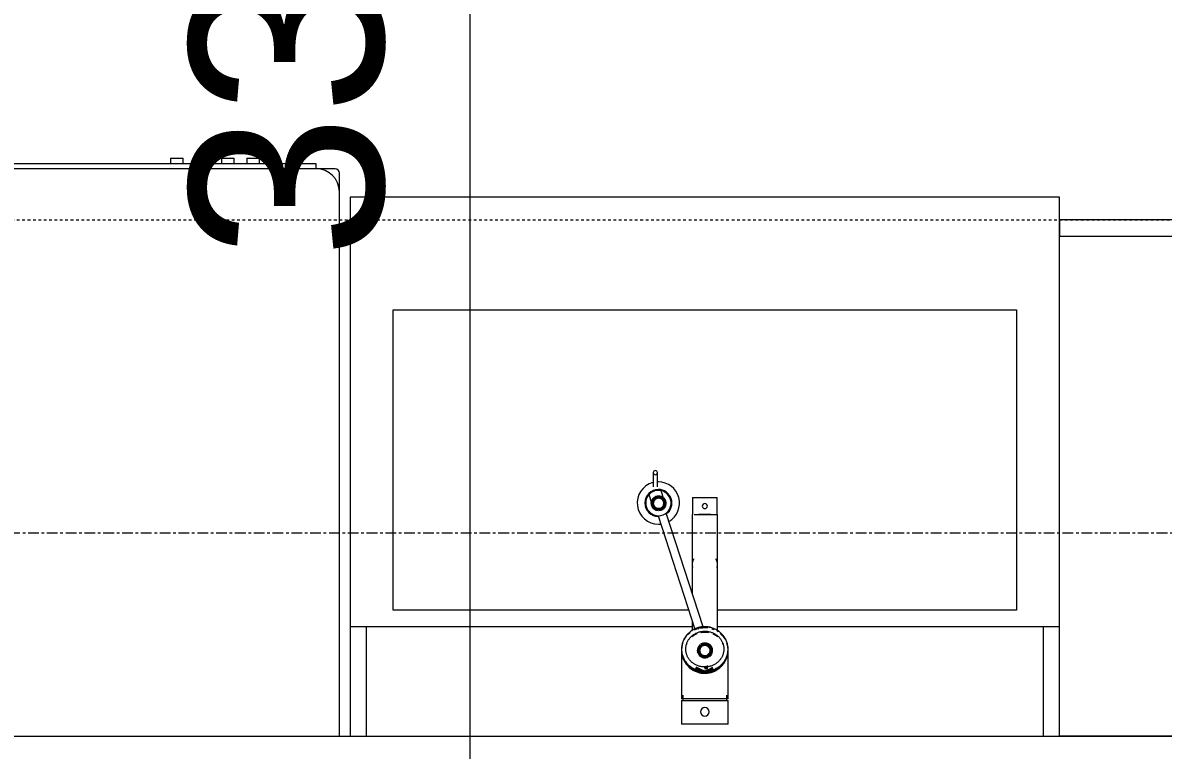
# Model space of a CAD drawing. Header units: inches. Extents: x -4266 to -1814, y 9706 to 12441.
# Drawn here: x -2240.2 to -2187.2, y 10157.1 to 10190.9 of the extents above; entities that cross this region are included whole.
import ezdxf

# ---------------------------------------------------------------- set-up
doc = ezdxf.new("R2010")
doc.units = ezdxf.units.IN
doc.header["$MEASUREMENT"] = 0
doc.linetypes.add('Dash', pattern=[0.25, 0.125, -0.125])
doc.linetypes.add('Grid Line 1_2_', pattern=[0.875, 0.5, -0.125, 0.125, -0.125])
for name, color, linetype, lineweight in [('A-ANNO-DIMS', 211, 'Continuous', 9), ('A-ANNO-DIMS-96', 211, 'Continuous', 9), ('A-GENM-2', 7, 'Continuous', 9), ('A-GENM-3', 250, 'Continuous', 50), ('A-WALL-4', 10, 'Continuous', 13), ('P-SANR-FIXT-2', 7, 'Continuous', 9), ('Q-CASE-2', 7, 'Continuous', 9), ('Q-CASE-HDLN-1', 7, 'Dash', 9), ('Q-SPCQ-2', 7, 'Continuous', 9), ('S-GRID-1', 1, 'Grid Line 1_2_', 9)]:
    doc.layers.add(name, color=color, linetype=linetype, lineweight=lineweight)
doc.styles.add('Century Gothic', font='ufonts.com_century-gothic.ttf', dxfattribs={"height": 9})
doc.dimstyles.new('OD__1_16__Tol__', dxfattribs={"dimscale": 12, "dimtxt": 9.397514, "dimasz": 1, "dimexe": 0.75, "dimexo": 0.5, "dimgap": 0.125, "dimtad": 1, "dimdec": 4, "dimrnd": 0.0625, "dimzin": 3, "dimdsep": 46, "dimlunit": 4, "dimtxsty": 'Century Gothic', "dimblk1": 'OBLIQUE', "dimblk2": 'OBLIQUE', "dimsah": 1, "dimcen": 0.09, "dimdle": 0.75, "dimazin": 0, "dimtfac": 1, "dimtdec": 4, "dimtix": 1, "dimtmove": 0, "dimatfit": 3, "dimfxl": 1, "dimtvp": 1, "dimtfill": 1, "dimfrac": 2, "dimtolj": 1, "dimtzin": 0, "dimarcsym": 2})

# ---------------------------------------------------------------- blocks, each defined once
blk = doc.blocks.new('DIMBLOCK20-FLOOR PLAN - 1ST FLOOR')
at = {"layer": 'A-ANNO-DIMS-96', "lineweight": 50}
for p, q in [((-2219.404, 10415.789), (-2225.404, 10421.789)), ((-2219.404, 10415.789), (-2213.404, 10409.789)), ((-2219.404, 10012.589), (-2225.404, 10018.589)), ((-2219.404, 10012.589), (-2213.404, 10006.589))]:
    blk.add_line(p, q, dxfattribs=at)
at = {"layer": 'A-ANNO-DIMS-96'}
for p, q in [((-2216.919, 10415.789), (-2228.404, 10415.789)), ((-2219.404, 10415.789), (-2219.404, 10003.589)), ((-2219.404, 10415.789), (-2216.919, 10415.789)), ((-2216.919, 10012.589), (-2228.404, 10012.589)), ((-2219.404, 10012.589), (-2216.919, 10012.589))]:
    blk.add_line(p, q, dxfattribs=at)
at = {"layer": 'A-ANNO-DIMS-96', "color": 0, "char_height": 9, "attachment_point": 1, "rotation": 90, "line_spacing_factor": 0.984502, "style": 'Century Gothic', "bg_fill": 3, "box_fill_scale": 1.25, "bg_fill_color": 256, "bg_fill_true_color": 13158600, "bg_fill_transparency": 0}
for s, insert, width in [('33\' - 7 3/16"', (-2232.44, 10179.956), 82.16113), ('403.2', (-2214.673, 10198.452), 37.76906)]:
    blk.add_mtext(s, dxfattribs=dict(at, insert=insert, width=width))
blk = doc.blocks.new('_Oblique')
at = {"color": 0, "linetype": 'ByBlock', "lineweight": -2}
blk.add_line((-0.5, -0.5), (0.5, 0.5), dxfattribs=at)

msp = doc.modelspace()

# ---------------------------------------------------------------- linework, layer by layer
at = {"layer": 'P-SANR-FIXT-2'}
for p, q in [((-2191.97491, 10162.85414), (-2191.97491, 10182.80996)), ((-2193.97491, 10177.56321), (-2193.97491, 10163.6074))]:
    msp.add_line(p, q, dxfattribs=at)
at = {"layer": 'Q-CASE-2'}
for p, q in [((-2191.97491, 10181.74947), (-2191.97491, 10180.99947)), ((-2170.97491, 10181.74947), (-2191.97491, 10181.74947)), ((-2191.97491, 10157.74947), (-2191.97491, 10180.99947)), ((-2191.97491, 10180.99947), (-2170.97491, 10180.99947)), ((-2192.72491, 10157.74947), (-2192.72491, 10162.85414)), ((-2191.97491, 10157.74947), (-2191.97491, 10162.85414)), ((-2191.97491, 10157.74947), (-2191.97491, 10162.85414)), ((-2170.97491, 10157.74947), (-2191.97491, 10157.74947))]:
    msp.add_line(p, q, dxfattribs=at)

# ---------------------------------------------------------------- dimensions: what is measured, and where the dimension line sits
at = {"layer": 'A-ANNO-DIMS'}
dim = msp.add_linear_dim(base=(-2219.40444, 10012.5894), p1=(-2210.91916, 10415.7894), p2=(-2210.91916, 10012.5894), angle=90, dimstyle='OD__1_16__Tol__', override={"dimpost": '<>\\X', "dimfxl": 403.2}, dxfattribs=at)
dim.commit()
dim.dimension.update_dxf_attribs({"geometry": 'DIMBLOCK20-FLOOR PLAN - 1ST FLOOR', "text_midpoint": (-2219.40444, 10214.1894)})

# ---------------------------------------------------------------- next in the draw order: linework, layer by layer
at = {"layer": 'A-GENM-2'}
for p, q in [((-2210.87286, 10169.999), (-2210.87286, 10169.33387)), ((-2210.67601, 10169.33387), (-2210.67601, 10169.999)), ((-2210.51805, 10169.16589), (-2210.38467, 10168.74326)), ((-2210.93481, 10168.56963), (-2211.0671, 10168.98878)), ((-2210.8829, 10168.58602), (-2210.93481, 10168.56963)), ((-2209.04577, 10168.84189), (-2209.04577, 10168.05449)), ((-2209.04577, 10168.84189), (-2207.90404, 10168.84189)), ((-2207.90404, 10168.05449), (-2207.90404, 10168.84189)), ((-2210.65014, 10167.9984), (-2208.93695, 10162.72575)), ((-2208.55598, 10162.82728), (-2210.27638, 10168.12214)), ((-2209.06546, 10168.05449), (-2209.06546, 10164.38705)), ((-2209.06546, 10168.05449), (-2209.04534, 10168.05449)), ((-2208.97172, 10168.05449), (-2208.89249, 10168.05449)), ((-2208.87987, 10168.05449), (-2208.77018, 10168.05449)), ((-2208.76088, 10168.05449), (-2208.62775, 10168.05449)), ((-2208.62799, 10168.05449), (-2208.76034, 10168.05449)), ((-2208.62277, 10168.05449), (-2208.32705, 10168.05449)), ((-2208.32716, 10168.05449), (-2208.62266, 10168.05449)), ((-2208.32206, 10168.05449), (-2208.18893, 10168.05449)), ((-2208.18947, 10168.05449), (-2208.32182, 10168.05449)), ((-2208.17963, 10168.05449), (-2208.06995, 10168.05449)), ((-2208.05732, 10168.05449), (-2207.97809, 10168.05449)), ((-2207.96348, 10168.05449), (-2207.88436, 10168.05449)), ((-2207.88436, 10162.65514), (-2207.88436, 10168.05449)), ((-2209.06546, 10166.64721), (-2209.06546, 10165.73008)), ((-2207.88436, 10165.73008), (-2207.88436, 10166.64721)), ((-2209.06546, 10163.12125), (-2209.06546, 10162.65514)), ((-2207.85609, 10162.59971), (-2207.89204, 10162.62251)), ((-2209.55758, 10161.75528), (-2209.55758, 10159.4915)), ((-2207.39223, 10159.4915), (-2207.39223, 10161.75528)), ((-2208.47491, 10160.92308), (-2208.51055, 10160.92375)), ((-2208.47121, 10160.86949), (-2208.47491, 10160.86945)), ((-2209.49853, 10159.65384), (-2209.49853, 10159.41334)), ((-2207.45129, 10159.41334), (-2207.45129, 10159.65384)), ((-2207.39223, 10159.4915), (-2209.55758, 10159.4915)), ((-2209.55758, 10159.41334), (-2209.55758, 10158.3104)), ((-2209.55758, 10159.41334), (-2207.39223, 10159.41334)), ((-2207.39223, 10158.3104), (-2207.39223, 10159.41334)), ((-2207.39223, 10158.3104), (-2209.55758, 10158.3104))]:
    msp.add_line(p, q, dxfattribs=at)
at = {"layer": 'A-GENM-2', "flags": 128}
for points in [[(-2208.47491, 10162.82571), (-2208.51799, 10162.8249), (-2208.561, 10162.82246), (-2208.60388, 10162.81839), (-2208.64656, 10162.8127), (-2208.68898, 10162.8054), (-2208.73105, 10162.79651), (-2208.77273, 10162.78602), (-2208.81395, 10162.77397), (-2208.85464, 10162.76036), (-2208.89473, 10162.74522), (-2208.93417, 10162.72857), (-2208.97288, 10162.71043), (-2209.01082, 10162.69083), (-2209.04792, 10162.66981), (-2209.08412, 10162.64738), (-2209.11936, 10162.6236), (-2209.15358, 10162.59848), (-2209.18674, 10162.57208), (-2209.21877, 10162.54442), (-2209.24962, 10162.51556), (-2209.27925, 10162.48554), (-2209.30761, 10162.4544), (-2209.33464, 10162.42219), (-2209.3603, 10162.38897), (-2209.38455, 10162.35478), (-2209.40735, 10162.31968), (-2209.42866, 10162.28372), (-2209.44845, 10162.24697), (-2209.46667, 10162.20948), (-2209.4833, 10162.17131), (-2209.49831, 10162.13253), (-2209.51167, 10162.09319), (-2209.52337, 10162.05336), (-2209.53337, 10162.01311), (-2209.54167, 10161.9725), (-2209.54824, 10161.9316), (-2209.55308, 10161.89048), (-2209.55617, 10161.8492), (-2209.55752, 10161.80783), (-2209.55758, 10161.79666)], [(-2208.47491, 10162.83796), (-2208.5182, 10162.83709), (-2208.56143, 10162.83449), (-2208.60452, 10162.83017), (-2208.6474, 10162.82413), (-2208.69, 10162.81637), (-2208.73226, 10162.80692), (-2208.77411, 10162.79579), (-2208.81548, 10162.78299), (-2208.85631, 10162.76855), (-2208.89652, 10162.75249), (-2208.93606, 10162.73483), (-2208.97487, 10162.71561), (-2209.01287, 10162.69485), (-2209.05001, 10162.67258), (-2209.08623, 10162.64885), (-2209.12148, 10162.62369)], [(-2208.47491, 10162.83796), (-2208.5182, 10162.83709), (-2208.56143, 10162.83449), (-2208.60452, 10162.83017), (-2208.6474, 10162.82413), (-2208.69, 10162.81637), (-2208.73226, 10162.80692), (-2208.77411, 10162.79579), (-2208.81548, 10162.78299), (-2208.85631, 10162.76855), (-2208.89652, 10162.75249), (-2208.93606, 10162.73483), (-2208.97487, 10162.71561), (-2209.01287, 10162.69485), (-2209.05001, 10162.67258), (-2209.08623, 10162.64885)], [(-2208.47491, 10162.83796), (-2208.5182, 10162.83709), (-2208.56143, 10162.83449), (-2208.60452, 10162.83017), (-2208.6474, 10162.82413), (-2208.69, 10162.81637), (-2208.73226, 10162.80692), (-2208.77411, 10162.79579), (-2208.81548, 10162.78299), (-2208.85631, 10162.76855), (-2208.89652, 10162.75249), (-2208.93606, 10162.73483), (-2208.97487, 10162.71561), (-2209.01287, 10162.69485), (-2209.05001, 10162.67258), (-2209.08623, 10162.64885)], [(-2208.47491, 10162.83796), (-2208.5182, 10162.83709), (-2208.56143, 10162.83449), (-2208.60452, 10162.83017), (-2208.6474, 10162.82413), (-2208.69, 10162.81637), (-2208.73226, 10162.80692), (-2208.77411, 10162.79579), (-2208.81548, 10162.78299), (-2208.85631, 10162.76855), (-2208.89652, 10162.75249), (-2208.93606, 10162.73483), (-2208.97487, 10162.71561), (-2209.01287, 10162.69485), (-2209.05001, 10162.67258), (-2209.08623, 10162.64885)], [(-2208.47491, 10162.83796), (-2208.5182, 10162.83709), (-2208.56143, 10162.83449), (-2208.60452, 10162.83017), (-2208.6474, 10162.82413), (-2208.69, 10162.81637), (-2208.73226, 10162.80692), (-2208.77411, 10162.79579), (-2208.81548, 10162.78299), (-2208.85631, 10162.76855), (-2208.89652, 10162.75249), (-2208.93606, 10162.73483), (-2208.97487, 10162.71561), (-2209.01287, 10162.69485), (-2209.05001, 10162.67258), (-2209.08623, 10162.64885)], [(-2208.47491, 10162.83796), (-2208.5182, 10162.83709), (-2208.56143, 10162.83449), (-2208.60452, 10162.83017), (-2208.6474, 10162.82413), (-2208.69, 10162.81637), (-2208.73226, 10162.80692), (-2208.77411, 10162.79579), (-2208.81548, 10162.78299), (-2208.85631, 10162.76855), (-2208.89652, 10162.75249), (-2208.93606, 10162.73483), (-2208.97487, 10162.71561), (-2209.01287, 10162.69485), (-2209.05001, 10162.67258), (-2209.08623, 10162.64885)], [(-2208.73105, 10162.75513), (-2208.77273, 10162.74464), (-2208.81395, 10162.73259), (-2208.85464, 10162.71898), (-2208.89473, 10162.70384), (-2208.93417, 10162.68719), (-2208.97288, 10162.66905)], [(-2208.47491, 10162.78433), (-2208.51799, 10162.78352), (-2208.561, 10162.78107), (-2208.60388, 10162.77701), (-2208.64656, 10162.77132), (-2208.68898, 10162.76402)], [(-2207.49043, 10162.20583), (-2207.50924, 10162.24484), (-2207.52959, 10162.28306), (-2207.55145, 10162.32045), (-2207.57479, 10162.35692), (-2207.59957, 10162.39244), (-2207.62575, 10162.42693), (-2207.65328, 10162.46035), (-2207.68214, 10162.49264), (-2207.71226, 10162.52375), (-2207.7436, 10162.55364), (-2207.77611, 10162.58224), (-2207.80974, 10162.60953), (-2207.84443, 10162.63544), (-2207.88013, 10162.65995), (-2207.91679, 10162.68301), (-2207.95433, 10162.70459), (-2207.99271, 10162.72465), (-2208.03186, 10162.74315), (-2208.07172, 10162.76008), (-2208.11222, 10162.7754), (-2208.15331, 10162.78909), (-2208.19491, 10162.80112), (-2208.23695, 10162.81148), (-2208.27938, 10162.82015), (-2208.32212, 10162.82712), (-2208.3651, 10162.83237), (-2208.40826, 10162.8359), (-2208.45153, 10162.8377), (-2208.47491, 10162.83796)], [(-2207.84443, 10162.63544), (-2207.88013, 10162.65995), (-2207.91679, 10162.68301), (-2207.95433, 10162.70459), (-2207.99271, 10162.72465), (-2208.03186, 10162.74315), (-2208.07172, 10162.76008), (-2208.11222, 10162.7754), (-2208.15331, 10162.78909), (-2208.19491, 10162.80112), (-2208.23695, 10162.81148), (-2208.27938, 10162.82015), (-2208.32212, 10162.82712), (-2208.3651, 10162.83237), (-2208.40826, 10162.8359), (-2208.45153, 10162.8377), (-2208.47491, 10162.83796)], [(-2207.84443, 10162.63544), (-2207.88013, 10162.65995), (-2207.91679, 10162.68301), (-2207.95433, 10162.70459), (-2207.99271, 10162.72465), (-2208.03186, 10162.74315), (-2208.07172, 10162.76008), (-2208.11222, 10162.7754), (-2208.15331, 10162.78909), (-2208.19491, 10162.80112), (-2208.23695, 10162.81148), (-2208.27938, 10162.82015), (-2208.32212, 10162.82712), (-2208.3651, 10162.83237), (-2208.40826, 10162.8359), (-2208.45153, 10162.8377), (-2208.47491, 10162.83796)], [(-2207.84443, 10162.63544), (-2207.88013, 10162.65995), (-2207.91679, 10162.68301), (-2207.95433, 10162.70459), (-2207.99271, 10162.72465), (-2208.03186, 10162.74315), (-2208.07172, 10162.76008), (-2208.11222, 10162.7754), (-2208.15331, 10162.78909), (-2208.19491, 10162.80112), (-2208.23695, 10162.81148), (-2208.27938, 10162.82015), (-2208.32212, 10162.82712), (-2208.3651, 10162.83237), (-2208.40826, 10162.8359), (-2208.45153, 10162.8377), (-2208.47491, 10162.83796)], [(-2207.84443, 10162.63544), (-2207.88013, 10162.65995), (-2207.91679, 10162.68301), (-2207.95433, 10162.70459), (-2207.99271, 10162.72465), (-2208.03186, 10162.74315), (-2208.07172, 10162.76008), (-2208.11222, 10162.7754), (-2208.15331, 10162.78909), (-2208.19491, 10162.80112), (-2208.23695, 10162.81148), (-2208.27938, 10162.82015), (-2208.32212, 10162.82712), (-2208.3651, 10162.83237), (-2208.40826, 10162.8359), (-2208.45153, 10162.8377), (-2208.47491, 10162.83796)], [(-2207.84443, 10162.63544), (-2207.88013, 10162.65995), (-2207.91679, 10162.68301), (-2207.95433, 10162.70459), (-2207.99271, 10162.72465), (-2208.03186, 10162.74315), (-2208.07172, 10162.76008), (-2208.11222, 10162.7754), (-2208.15331, 10162.78909), (-2208.19491, 10162.80112), (-2208.23695, 10162.81148), (-2208.27938, 10162.82015), (-2208.32212, 10162.82712), (-2208.3651, 10162.83237), (-2208.40826, 10162.8359), (-2208.45153, 10162.8377), (-2208.47491, 10162.83796)], [(-2207.39223, 10161.79666), (-2207.39311, 10161.83804), (-2207.39573, 10161.87935), (-2207.4001, 10161.92052), (-2207.4062, 10161.96149), (-2207.41404, 10162.00218), (-2207.42358, 10162.04254), (-2207.43482, 10162.08248), (-2207.44774, 10162.12196), (-2207.4623, 10162.1609), (-2207.4785, 10162.19924), (-2207.4963, 10162.23692), (-2207.51566, 10162.27388), (-2207.53656, 10162.31005), (-2207.55896, 10162.34539), (-2207.58283, 10162.37983), (-2207.60811, 10162.41332), (-2207.63478, 10162.44581), (-2207.66278, 10162.47724), (-2207.69207, 10162.50757), (-2207.7226, 10162.53675), (-2207.75432, 10162.56473), (-2207.78718, 10162.59148), (-2207.82112, 10162.61695), (-2207.85609, 10162.6411), (-2207.89204, 10162.66389), (-2207.9289, 10162.6853), (-2207.96661, 10162.70528), (-2208.00513, 10162.72382), (-2208.04438, 10162.74087), (-2208.0843, 10162.75642), (-2208.12483, 10162.77045), (-2208.16591, 10162.78292), (-2208.20747, 10162.79383), (-2208.24945, 10162.80316), (-2208.29178, 10162.81089), (-2208.33439, 10162.81701), (-2208.37722, 10162.82152), (-2208.42021, 10162.8244), (-2208.46328, 10162.82566), (-2208.47491, 10162.82571)], [(-2208.33439, 10162.77563), (-2208.37722, 10162.78014), (-2208.42021, 10162.78302), (-2208.46328, 10162.78427), (-2208.47491, 10162.78433)], [(-2208.04438, 10162.69949), (-2208.0843, 10162.71504), (-2208.12483, 10162.72907)], [(-2209.15569, 10162.59714), (-2209.18881, 10162.56924), (-2209.22079, 10162.54004), (-2209.25157, 10162.50959), (-2209.28112, 10162.47793), (-2209.30937, 10162.44511), (-2209.33629, 10162.41119), (-2209.36183, 10162.37622), (-2209.38595, 10162.34025), (-2209.40861, 10162.30335), (-2209.42978, 10162.26558), (-2209.44943, 10162.22698)], [(-2209.15569, 10162.59714), (-2209.18881, 10162.56924), (-2209.22079, 10162.54004), (-2209.25157, 10162.50959), (-2209.28112, 10162.47793), (-2209.30937, 10162.44511), (-2209.33629, 10162.41119), (-2209.36183, 10162.37622), (-2209.38595, 10162.34025), (-2209.40861, 10162.30335), (-2209.42978, 10162.26558), (-2209.44943, 10162.22698)], [(-2209.15569, 10162.59714), (-2209.18881, 10162.56924), (-2209.22079, 10162.54004), (-2209.25157, 10162.50959), (-2209.28112, 10162.47793), (-2209.30937, 10162.44511), (-2209.33629, 10162.41119), (-2209.36183, 10162.37622), (-2209.38595, 10162.34025), (-2209.40861, 10162.30335), (-2209.42978, 10162.26558), (-2209.44943, 10162.22698)], [(-2209.15569, 10162.59714), (-2209.18881, 10162.56924), (-2209.22079, 10162.54004), (-2209.25157, 10162.50959), (-2209.28112, 10162.47793), (-2209.30937, 10162.44511), (-2209.33629, 10162.41119), (-2209.36183, 10162.37622), (-2209.38595, 10162.34025), (-2209.40861, 10162.30335), (-2209.42978, 10162.26558), (-2209.44943, 10162.22698)], [(-2209.15569, 10162.59714), (-2209.18881, 10162.56924), (-2209.22079, 10162.54004), (-2209.25157, 10162.50959), (-2209.28112, 10162.47793), (-2209.30937, 10162.44511), (-2209.33629, 10162.41119), (-2209.36183, 10162.37622), (-2209.38595, 10162.34025), (-2209.40861, 10162.30335), (-2209.42978, 10162.26558), (-2209.44943, 10162.22698)], [(-2209.15569, 10162.59714), (-2209.18881, 10162.56924), (-2209.22079, 10162.54004), (-2209.25157, 10162.50959), (-2209.28112, 10162.47793), (-2209.30937, 10162.44511), (-2209.33629, 10162.41119), (-2209.36183, 10162.37622), (-2209.38595, 10162.34025), (-2209.40861, 10162.30335), (-2209.42978, 10162.26558), (-2209.44943, 10162.22698)], [(-2209.36073, 10161.79666), (-2209.36004, 10161.82971), (-2209.35794, 10161.86272), (-2209.35445, 10161.89562), (-2209.34957, 10161.92837), (-2209.3433, 10161.96092), (-2209.33566, 10161.99321), (-2209.32666, 10162.02521), (-2209.31631, 10162.05685), (-2209.30462, 10162.08809), (-2209.29161, 10162.11889), (-2209.2773, 10162.14918), (-2209.26171, 10162.17893), (-2209.24487, 10162.20809), (-2209.22679, 10162.23661), (-2209.20751, 10162.26444), (-2209.18704, 10162.29154), (-2209.16544, 10162.31786), (-2209.14271, 10162.34337), (-2209.11891, 10162.36801), (-2209.09407, 10162.39176), (-2209.06822, 10162.41456), (-2209.04141, 10162.43639), (-2209.01368, 10162.45719), (-2208.98507, 10162.47695), (-2208.95562, 10162.49562), (-2208.92539, 10162.51318), (-2208.89442, 10162.52959), (-2208.86277, 10162.54482), (-2208.83048, 10162.55886), (-2208.7976, 10162.57166), (-2208.76419, 10162.58322), (-2208.73031, 10162.59351), (-2208.696, 10162.60252), (-2208.66133, 10162.61022), (-2208.62636, 10162.61661), (-2208.59113, 10162.62167), (-2208.55571, 10162.62539), (-2208.52016, 10162.62778), (-2208.48453, 10162.62882), (-2208.47491, 10162.62886)], [(-2209.15358, 10162.5571), (-2209.18674, 10162.53069), (-2209.21877, 10162.50304), (-2209.24962, 10162.47418)], [(-2209.06822, 10162.37318), (-2209.04141, 10162.395), (-2209.01368, 10162.41581), (-2208.98507, 10162.43557), (-2208.95562, 10162.45424), (-2208.92539, 10162.4718), (-2208.89442, 10162.48821), (-2208.86277, 10162.50344), (-2208.83048, 10162.51747)], [(-2208.66133, 10162.56884), (-2208.62636, 10162.57522), (-2208.59113, 10162.58029), (-2208.55571, 10162.58401), (-2208.52016, 10162.5864), (-2208.48453, 10162.58743), (-2208.47491, 10162.58748)], [(-2208.47491, 10162.62886), (-2208.43927, 10162.62819), (-2208.40369, 10162.62617), (-2208.36823, 10162.62281), (-2208.33294, 10162.6181), (-2208.29789, 10162.61207), (-2208.26314, 10162.60472), (-2208.22873, 10162.59607), (-2208.19472, 10162.58612), (-2208.16118, 10162.57491), (-2208.12816, 10162.56243), (-2208.0957, 10162.54873), (-2208.06387, 10162.53382), (-2208.03271, 10162.51772), (-2208.00228, 10162.50047), (-2207.97262, 10162.4821), (-2207.94377, 10162.46263), (-2207.9158, 10162.4421), (-2207.88874, 10162.42055), (-2207.86262, 10162.39801), (-2207.83751, 10162.37451), (-2207.81342, 10162.35011), (-2207.7904, 10162.32483), (-2207.76849, 10162.29872), (-2207.74772, 10162.27182), (-2207.72811, 10162.24419), (-2207.70971, 10162.21585), (-2207.69252, 10162.18686), (-2207.67659, 10162.15727), (-2207.66194, 10162.12712), (-2207.64858, 10162.09645), (-2207.63653, 10162.06532), (-2207.62582, 10162.03378), (-2207.61645, 10162.00188), (-2207.60844, 10161.96966), (-2207.6018, 10161.93717), (-2207.59655, 10161.90447), (-2207.59268, 10161.87161), (-2207.59021, 10161.83863), (-2207.58913, 10161.80558), (-2207.58908, 10161.79666)], [(-2208.47491, 10162.58748), (-2208.43927, 10162.58681), (-2208.40369, 10162.58479), (-2208.36823, 10162.58142), (-2208.33294, 10162.57672), (-2208.29789, 10162.57069)], [(-2208.0957, 10162.50735), (-2208.06387, 10162.49244), (-2208.03271, 10162.47634), (-2208.00228, 10162.45909), (-2207.97262, 10162.44072), (-2207.94377, 10162.42125), (-2207.9158, 10162.40072), (-2207.88874, 10162.37917)], [(-2207.49043, 10162.20583), (-2207.50924, 10162.24484), (-2207.52959, 10162.28306), (-2207.55145, 10162.32045), (-2207.57479, 10162.35692), (-2207.59957, 10162.39244), (-2207.62575, 10162.42693), (-2207.65328, 10162.46035), (-2207.68214, 10162.49264), (-2207.71226, 10162.52375), (-2207.7436, 10162.55364), (-2207.77611, 10162.58224), (-2207.80974, 10162.60953)], [(-2207.49043, 10162.20583), (-2207.50924, 10162.24484), (-2207.52959, 10162.28306), (-2207.55145, 10162.32045), (-2207.57479, 10162.35692), (-2207.59957, 10162.39244), (-2207.62575, 10162.42693), (-2207.65328, 10162.46035), (-2207.68214, 10162.49264), (-2207.71226, 10162.52375), (-2207.7436, 10162.55364), (-2207.77611, 10162.58224), (-2207.80974, 10162.60953)], [(-2207.49043, 10162.20583), (-2207.50924, 10162.24484), (-2207.52959, 10162.28306), (-2207.55145, 10162.32045), (-2207.57479, 10162.35692), (-2207.59957, 10162.39244), (-2207.62575, 10162.42693), (-2207.65328, 10162.46035), (-2207.68214, 10162.49264), (-2207.71226, 10162.52375), (-2207.7436, 10162.55364), (-2207.77611, 10162.58224), (-2207.80974, 10162.60953)], [(-2207.49043, 10162.20583), (-2207.50924, 10162.24484), (-2207.52959, 10162.28306), (-2207.55145, 10162.32045), (-2207.57479, 10162.35692), (-2207.59957, 10162.39244), (-2207.62575, 10162.42693), (-2207.65328, 10162.46035), (-2207.68214, 10162.49264), (-2207.71226, 10162.52375), (-2207.7436, 10162.55364), (-2207.77611, 10162.58224), (-2207.80974, 10162.60953)], [(-2207.49043, 10162.20583), (-2207.50924, 10162.24484), (-2207.52959, 10162.28306), (-2207.55145, 10162.32045), (-2207.57479, 10162.35692), (-2207.59957, 10162.39244), (-2207.62575, 10162.42693), (-2207.65328, 10162.46035), (-2207.68214, 10162.49264), (-2207.71226, 10162.52375), (-2207.7436, 10162.55364), (-2207.77611, 10162.58224), (-2207.80974, 10162.60953)], [(-2207.53656, 10162.26867), (-2207.55896, 10162.30401), (-2207.58283, 10162.33845), (-2207.60811, 10162.37194), (-2207.63478, 10162.40442), (-2207.66278, 10162.43586), (-2207.69207, 10162.46619), (-2207.7226, 10162.49537), (-2207.75432, 10162.52335)], [(-2209.51167, 10162.05181), (-2209.52337, 10162.01198), (-2209.53337, 10161.97173), (-2209.54167, 10161.93112), (-2209.54824, 10161.89022), (-2209.55308, 10161.84909), (-2209.55617, 10161.80782), (-2209.55752, 10161.76645), (-2209.55758, 10161.75528)], [(-2209.55758, 10161.79666), (-2209.55671, 10161.75528), (-2209.55408, 10161.71397), (-2209.54972, 10161.6728), (-2209.54361, 10161.63184), (-2209.53578, 10161.59114), (-2209.52623, 10161.55079), (-2209.51499, 10161.51084), (-2209.50208, 10161.47136), (-2209.48751, 10161.43242), (-2209.47132, 10161.39408), (-2209.45352, 10161.3564), (-2209.43415, 10161.31944), (-2209.41325, 10161.28327), (-2209.39085, 10161.24793), (-2209.36699, 10161.21349), (-2209.3417, 10161.18), (-2209.31503, 10161.14752), (-2209.28703, 10161.11608), (-2209.25774, 10161.08575), (-2209.22722, 10161.05657), (-2209.1955, 10161.02859), (-2209.16264, 10161.00184), (-2209.1287, 10160.97638), (-2209.09372, 10160.95223), (-2209.05778, 10160.92943), (-2209.02092, 10160.90802), (-2208.9832, 10160.88804), (-2208.94469, 10160.8695), (-2208.90544, 10160.85245), (-2208.86552, 10160.8369), (-2208.82499, 10160.82287), (-2208.78391, 10160.8104), (-2208.74235, 10160.79949), (-2208.70037, 10160.79016), (-2208.65804, 10160.78243), (-2208.61543, 10160.77631), (-2208.57259, 10160.7718), (-2208.52961, 10160.76892), (-2208.48654, 10160.76767), (-2208.47491, 10160.76761)], [(-2209.55758, 10161.75528), (-2209.55671, 10161.7139), (-2209.55408, 10161.67259), (-2209.54972, 10161.63142), (-2209.54361, 10161.59045), (-2209.53578, 10161.54976), (-2209.52623, 10161.5094), (-2209.51499, 10161.46946), (-2209.50208, 10161.42998), (-2209.48751, 10161.39104), (-2209.47132, 10161.3527), (-2209.45352, 10161.31502), (-2209.43415, 10161.27806), (-2209.41325, 10161.24189), (-2209.39085, 10161.20655), (-2209.36699, 10161.17211), (-2209.3417, 10161.13862), (-2209.31503, 10161.10613), (-2209.28703, 10161.0747), (-2209.25774, 10161.04437), (-2209.22722, 10161.01519), (-2209.1955, 10160.98721), (-2209.16264, 10160.96046), (-2209.1287, 10160.93499), (-2209.09372, 10160.91084), (-2209.05778, 10160.88805), (-2209.02092, 10160.86664), (-2208.9832, 10160.84666), (-2208.94469, 10160.82812), (-2208.90544, 10160.81107), (-2208.86552, 10160.79552), (-2208.82499, 10160.78149), (-2208.78391, 10160.76902), (-2208.74235, 10160.75811), (-2208.70037, 10160.74878), (-2208.65804, 10160.74105), (-2208.61543, 10160.73493), (-2208.57259, 10160.73042), (-2208.52961, 10160.72754), (-2208.48654, 10160.72628), (-2208.47491, 10160.72622)], [(-2209.51213, 10162.0657), (-2209.52371, 10162.02397), (-2209.53362, 10161.98182), (-2209.54183, 10161.9393), (-2209.54834, 10161.89649), (-2209.55312, 10161.85345), (-2209.55619, 10161.81025), (-2209.55752, 10161.76697), (-2209.55712, 10161.72367), (-2209.55499, 10161.68041), (-2209.55114, 10161.63728), (-2209.54556, 10161.59434), (-2209.53826, 10161.55165), (-2209.52927, 10161.50929), (-2209.51859, 10161.46733)], [(-2209.51213, 10162.0657), (-2209.52371, 10162.02397), (-2209.53362, 10161.98182), (-2209.54183, 10161.9393), (-2209.54834, 10161.89649), (-2209.55312, 10161.85345), (-2209.55619, 10161.81025), (-2209.55752, 10161.76697), (-2209.55712, 10161.72367), (-2209.55499, 10161.68041), (-2209.55114, 10161.63728), (-2209.54556, 10161.59434), (-2209.53826, 10161.55165), (-2209.52927, 10161.50929), (-2209.51859, 10161.46733)], [(-2209.51213, 10162.0657), (-2209.52371, 10162.02397), (-2209.53362, 10161.98182), (-2209.54183, 10161.9393), (-2209.54834, 10161.89649), (-2209.55312, 10161.85345), (-2209.55619, 10161.81025), (-2209.55752, 10161.76697), (-2209.55712, 10161.72367), (-2209.55499, 10161.68041), (-2209.55114, 10161.63728), (-2209.54556, 10161.59434), (-2209.53826, 10161.55165), (-2209.52927, 10161.50929), (-2209.51859, 10161.46733)], [(-2209.51213, 10162.0657), (-2209.52371, 10162.02397), (-2209.53362, 10161.98182), (-2209.54183, 10161.9393), (-2209.54834, 10161.89649), (-2209.55312, 10161.85345), (-2209.55619, 10161.81025), (-2209.55752, 10161.76697), (-2209.55712, 10161.72367), (-2209.55499, 10161.68041), (-2209.55114, 10161.63728), (-2209.54556, 10161.59434), (-2209.53826, 10161.55165), (-2209.52927, 10161.50929), (-2209.51859, 10161.46733)], [(-2209.51213, 10162.0657), (-2209.52371, 10162.02397), (-2209.53362, 10161.98182), (-2209.54183, 10161.9393), (-2209.54834, 10161.89649), (-2209.55312, 10161.85345), (-2209.55619, 10161.81025), (-2209.55752, 10161.76697), (-2209.55712, 10161.72367), (-2209.55499, 10161.68041), (-2209.55114, 10161.63728), (-2209.54556, 10161.59434), (-2209.53826, 10161.55165), (-2209.52927, 10161.50929), (-2209.51859, 10161.46733)], [(-2209.51213, 10162.0657), (-2209.52371, 10162.02397), (-2209.53362, 10161.98182), (-2209.54183, 10161.9393), (-2209.54834, 10161.89649), (-2209.55312, 10161.85345), (-2209.55619, 10161.81025), (-2209.55752, 10161.76697), (-2209.55712, 10161.72367), (-2209.55499, 10161.68041), (-2209.55114, 10161.63728), (-2209.54556, 10161.59434), (-2209.53826, 10161.55165), (-2209.52927, 10161.50929), (-2209.51859, 10161.46733)], [(-2208.47491, 10160.96446), (-2208.51055, 10160.96513), (-2208.54612, 10160.96715), (-2208.58159, 10160.97052), (-2208.61687, 10160.97522), (-2208.65192, 10160.98125), (-2208.68668, 10160.9886), (-2208.72109, 10160.99725), (-2208.75509, 10161.0072), (-2208.78863, 10161.01842), (-2208.82166, 10161.03089), (-2208.85411, 10161.04459), (-2208.88595, 10161.0595), (-2208.9171, 10161.0756), (-2208.94754, 10161.09285), (-2208.9772, 10161.11122), (-2209.00604, 10161.13069), (-2209.03401, 10161.15122), (-2209.06108, 10161.17277), (-2209.08719, 10161.19532), (-2209.11231, 10161.21881), (-2209.13639, 10161.24322), (-2209.15941, 10161.26849), (-2209.18132, 10161.2946), (-2209.2021, 10161.3215), (-2209.2217, 10161.34914), (-2209.24011, 10161.37747), (-2209.25729, 10161.40646), (-2209.27322, 10161.43605), (-2209.28788, 10161.46621), (-2209.30124, 10161.49687), (-2209.31329, 10161.528), (-2209.324, 10161.55954), (-2209.33337, 10161.59144), (-2209.34138, 10161.62366), (-2209.34801, 10161.65615), (-2209.35327, 10161.68885), (-2209.35713, 10161.72171), (-2209.35961, 10161.75469), (-2209.36068, 10161.78774), (-2209.36073, 10161.79666)], [(-2209.31631, 10162.01547), (-2209.30462, 10162.04671), (-2209.29161, 10162.0775)], [(-2208.47491, 10160.76761), (-2208.43183, 10160.76842), (-2208.38881, 10160.77087), (-2208.34593, 10160.77493), (-2208.30325, 10160.78062), (-2208.26084, 10160.78792), (-2208.21876, 10160.79681), (-2208.17708, 10160.8073), (-2208.13587, 10160.81935), (-2208.09518, 10160.83296), (-2208.05509, 10160.8481), (-2208.01565, 10160.86475), (-2207.97693, 10160.88289), (-2207.93899, 10160.90249), (-2207.9019, 10160.92351), (-2207.8657, 10160.94594), (-2207.83046, 10160.96973), (-2207.79623, 10160.99484), (-2207.76308, 10161.02125), (-2207.73105, 10161.0489), (-2207.70019, 10161.07776), (-2207.67056, 10161.10779), (-2207.64221, 10161.13893), (-2207.61518, 10161.17113), (-2207.58952, 10161.20436), (-2207.56526, 10161.23855), (-2207.54246, 10161.27364), (-2207.52115, 10161.3096), (-2207.50137, 10161.34635), (-2207.48315, 10161.38384), (-2207.46652, 10161.42201), (-2207.45151, 10161.4608), (-2207.43814, 10161.50013), (-2207.42645, 10161.53996), (-2207.41644, 10161.58021), (-2207.40815, 10161.62082), (-2207.40158, 10161.66172), (-2207.39674, 10161.70285), (-2207.39364, 10161.74412), (-2207.39229, 10161.78549), (-2207.39223, 10161.79666)], [(-2207.58908, 10161.79666), (-2207.58978, 10161.76361), (-2207.59188, 10161.73061), (-2207.59537, 10161.6977), (-2207.60025, 10161.66495), (-2207.60651, 10161.63241), (-2207.61415, 10161.60011), (-2207.62315, 10161.56811), (-2207.63351, 10161.53647), (-2207.64519, 10161.50523), (-2207.6582, 10161.47443), (-2207.67251, 10161.44414), (-2207.6881, 10161.41439), (-2207.70495, 10161.38523), (-2207.72303, 10161.35672), (-2207.74231, 10161.32889), (-2207.76277, 10161.30179), (-2207.78438, 10161.27546), (-2207.8071, 10161.24995), (-2207.8309, 10161.22531), (-2207.85575, 10161.20156), (-2207.88159, 10161.17876), (-2207.9084, 10161.15694), (-2207.93614, 10161.13613), (-2207.96475, 10161.11637), (-2207.99419, 10161.0977), (-2208.02442, 10161.08014), (-2208.05539, 10161.06373), (-2208.08705, 10161.0485), (-2208.11934, 10161.03447), (-2208.15222, 10161.02166), (-2208.18562, 10161.0101), (-2208.21951, 10160.99981), (-2208.25381, 10160.99081), (-2208.28848, 10160.9831), (-2208.32346, 10160.97672), (-2208.35869, 10160.97165), (-2208.39411, 10160.96793), (-2208.42966, 10160.96554), (-2208.46529, 10160.96451), (-2208.47491, 10160.96446)], [(-2208.47491, 10160.72622), (-2208.43183, 10160.72704), (-2208.38881, 10160.72948), (-2208.34593, 10160.73355), (-2208.30325, 10160.73924), (-2208.26084, 10160.74654), (-2208.21876, 10160.75543), (-2208.17708, 10160.76592), (-2208.13587, 10160.77797), (-2208.09518, 10160.79158), (-2208.05509, 10160.80672), (-2208.01565, 10160.82337), (-2207.97693, 10160.84151), (-2207.93899, 10160.86111), (-2207.9019, 10160.88213), (-2207.8657, 10160.90456), (-2207.83046, 10160.92834), (-2207.79623, 10160.95346), (-2207.76308, 10160.97986), (-2207.73105, 10161.00752), (-2207.70019, 10161.03638), (-2207.67056, 10161.0664), (-2207.64221, 10161.09754), (-2207.61518, 10161.12975), (-2207.58952, 10161.16297), (-2207.56526, 10161.19716), (-2207.54246, 10161.23226), (-2207.52115, 10161.26822), (-2207.50137, 10161.30497), (-2207.48315, 10161.34246), (-2207.46652, 10161.38063), (-2207.45151, 10161.41941), (-2207.43814, 10161.45875), (-2207.42645, 10161.49858), (-2207.41644, 10161.53883), (-2207.40815, 10161.57944), (-2207.40158, 10161.62034), (-2207.39674, 10161.66146), (-2207.39364, 10161.70274), (-2207.39229, 10161.74411), (-2207.39223, 10161.75528)], [(-2207.66194, 10162.08573), (-2207.64858, 10162.05507), (-2207.63653, 10162.02394)], [(-2207.39223, 10161.75528), (-2207.39311, 10161.79666), (-2207.39573, 10161.83797), (-2207.4001, 10161.87914), (-2207.4062, 10161.9201), (-2207.41404, 10161.9608), (-2207.42358, 10162.00115), (-2207.43482, 10162.0411), (-2207.44774, 10162.08058)], [(-2207.4261, 10161.48658), (-2207.4162, 10161.52874), (-2207.40798, 10161.57126), (-2207.40148, 10161.61407), (-2207.39669, 10161.65711), (-2207.39363, 10161.70031), (-2207.39229, 10161.74359), (-2207.39269, 10161.78689), (-2207.39482, 10161.83014), (-2207.39868, 10161.87328), (-2207.40426, 10161.91622), (-2207.41155, 10161.95891), (-2207.42054, 10162.00127), (-2207.43123, 10162.04323), (-2207.44358, 10162.08474)], [(-2207.4261, 10161.48658), (-2207.4162, 10161.52874), (-2207.40798, 10161.57126), (-2207.40148, 10161.61407), (-2207.39669, 10161.65711), (-2207.39363, 10161.70031), (-2207.39229, 10161.74359), (-2207.39269, 10161.78689), (-2207.39482, 10161.83014), (-2207.39868, 10161.87328), (-2207.40426, 10161.91622), (-2207.41155, 10161.95891), (-2207.42054, 10162.00127), (-2207.43123, 10162.04323), (-2207.44358, 10162.08474)], [(-2207.4261, 10161.48658), (-2207.4162, 10161.52874), (-2207.40798, 10161.57126), (-2207.40148, 10161.61407), (-2207.39669, 10161.65711), (-2207.39363, 10161.70031), (-2207.39229, 10161.74359), (-2207.39269, 10161.78689), (-2207.39482, 10161.83014), (-2207.39868, 10161.87328), (-2207.40426, 10161.91622), (-2207.41155, 10161.95891), (-2207.42054, 10162.00127), (-2207.43123, 10162.04323), (-2207.44358, 10162.08474)], [(-2207.4261, 10161.48658), (-2207.4162, 10161.52874), (-2207.40798, 10161.57126), (-2207.40148, 10161.61407), (-2207.39669, 10161.65711), (-2207.39363, 10161.70031), (-2207.39229, 10161.74359), (-2207.39269, 10161.78689), (-2207.39482, 10161.83014), (-2207.39868, 10161.87328), (-2207.40426, 10161.91622), (-2207.41155, 10161.95891), (-2207.42054, 10162.00127), (-2207.43123, 10162.04323), (-2207.44358, 10162.08474)], [(-2207.4261, 10161.48658), (-2207.4162, 10161.52874), (-2207.40798, 10161.57126), (-2207.40148, 10161.61407), (-2207.39669, 10161.65711), (-2207.39363, 10161.70031), (-2207.39229, 10161.74359), (-2207.39269, 10161.78689), (-2207.39482, 10161.83014), (-2207.39868, 10161.87328), (-2207.40426, 10161.91622), (-2207.41155, 10161.95891), (-2207.42054, 10162.00127), (-2207.43123, 10162.04323), (-2207.44358, 10162.08474)], [(-2207.4261, 10161.48658), (-2207.4162, 10161.52874), (-2207.40798, 10161.57126), (-2207.40148, 10161.61407), (-2207.39669, 10161.65711), (-2207.39363, 10161.70031), (-2207.39229, 10161.74359), (-2207.39269, 10161.78689), (-2207.39482, 10161.83014), (-2207.39868, 10161.87328), (-2207.40426, 10161.91622), (-2207.41155, 10161.95891), (-2207.42054, 10162.00127), (-2207.43123, 10162.04323), (-2207.44358, 10162.08474)], [(-2209.50624, 10161.42582), (-2209.49224, 10161.38484), (-2209.47661, 10161.34445), (-2209.45938, 10161.30473), (-2209.44058, 10161.26572), (-2209.42023, 10161.22749), (-2209.39837, 10161.19011), (-2209.37503, 10161.15364), (-2209.35025, 10161.11812), (-2209.32407, 10161.08363), (-2209.29653, 10161.05021), (-2209.26768, 10161.01792), (-2209.23756, 10160.9868), (-2209.20622, 10160.95692), (-2209.17371, 10160.92831), (-2209.14008, 10160.90103), (-2209.10538, 10160.87511), (-2209.06968, 10160.85061), (-2209.03303, 10160.82754), (-2208.99548, 10160.80597), (-2208.9571, 10160.78591), (-2208.91795, 10160.7674), (-2208.8781, 10160.75048), (-2208.83759, 10160.73516), (-2208.79651, 10160.72147), (-2208.75491, 10160.70943), (-2208.71286, 10160.69907), (-2208.67043, 10160.6904), (-2208.62769, 10160.68344), (-2208.58471, 10160.67818), (-2208.54155, 10160.67465), (-2208.49828, 10160.67285), (-2208.47491, 10160.6726)], [(-2209.47661, 10161.34445), (-2209.45938, 10161.30473), (-2209.44058, 10161.26572), (-2209.42023, 10161.22749), (-2209.39837, 10161.19011), (-2209.37503, 10161.15364), (-2209.35025, 10161.11812), (-2209.32407, 10161.08363), (-2209.29653, 10161.05021), (-2209.26768, 10161.01792), (-2209.23756, 10160.9868), (-2209.20622, 10160.95692), (-2209.17371, 10160.92831), (-2209.14008, 10160.90103)], [(-2209.47661, 10161.34445), (-2209.45938, 10161.30473), (-2209.44058, 10161.26572), (-2209.42023, 10161.22749), (-2209.39837, 10161.19011), (-2209.37503, 10161.15364), (-2209.35025, 10161.11812), (-2209.32407, 10161.08363), (-2209.29653, 10161.05021), (-2209.26768, 10161.01792), (-2209.23756, 10160.9868), (-2209.20622, 10160.95692), (-2209.17371, 10160.92831), (-2209.14008, 10160.90103)], [(-2209.47661, 10161.34445), (-2209.45938, 10161.30473), (-2209.44058, 10161.26572), (-2209.42023, 10161.22749), (-2209.39837, 10161.19011), (-2209.37503, 10161.15364), (-2209.35025, 10161.11812), (-2209.32407, 10161.08363), (-2209.29653, 10161.05021), (-2209.26768, 10161.01792), (-2209.23756, 10160.9868), (-2209.20622, 10160.95692), (-2209.17371, 10160.92831), (-2209.14008, 10160.90103)], [(-2209.47661, 10161.34445), (-2209.45938, 10161.30473), (-2209.44058, 10161.26572), (-2209.42023, 10161.22749), (-2209.39837, 10161.19011), (-2209.37503, 10161.15364), (-2209.35025, 10161.11812), (-2209.32407, 10161.08363), (-2209.29653, 10161.05021), (-2209.26768, 10161.01792), (-2209.23756, 10160.9868), (-2209.20622, 10160.95692), (-2209.17371, 10160.92831), (-2209.14008, 10160.90103)], [(-2209.47661, 10161.34445), (-2209.45938, 10161.30473), (-2209.44058, 10161.26572), (-2209.42023, 10161.22749), (-2209.39837, 10161.19011), (-2209.37503, 10161.15364), (-2209.35025, 10161.11812), (-2209.32407, 10161.08363), (-2209.29653, 10161.05021), (-2209.26768, 10161.01792), (-2209.23756, 10160.9868), (-2209.20622, 10160.95692), (-2209.17371, 10160.92831), (-2209.14008, 10160.90103)], [(-2208.47491, 10160.6726), (-2208.43161, 10160.67347), (-2208.38839, 10160.67606), (-2208.3453, 10160.68039), (-2208.30242, 10160.68643), (-2208.25981, 10160.69418), (-2208.21755, 10160.70363), (-2208.1757, 10160.71477), (-2208.13433, 10160.72756), (-2208.09351, 10160.742), (-2208.05329, 10160.75807), (-2208.01375, 10160.77572), (-2207.97495, 10160.79495), (-2207.93695, 10160.81571), (-2207.8998, 10160.83797), (-2207.86358, 10160.86171), (-2207.82834, 10160.88687), (-2207.79413, 10160.91342), (-2207.76101, 10160.94132), (-2207.72903, 10160.97052), (-2207.69824, 10161.00097), (-2207.6687, 10161.03263), (-2207.64045, 10161.06545), (-2207.61353, 10161.09937), (-2207.58799, 10161.13434), (-2207.56387, 10161.17031), (-2207.5412, 10161.20721), (-2207.52003, 10161.24498), (-2207.50039, 10161.28358), (-2207.48231, 10161.32292), (-2207.46581, 10161.36296), (-2207.45093, 10161.40363), (-2207.43769, 10161.44486)], [(-2207.82834, 10160.88687), (-2207.79413, 10160.91342), (-2207.76101, 10160.94132), (-2207.72903, 10160.97052), (-2207.69824, 10161.00097), (-2207.6687, 10161.03263), (-2207.64045, 10161.06545), (-2207.61353, 10161.09937), (-2207.58799, 10161.13434), (-2207.56387, 10161.17031), (-2207.5412, 10161.20721), (-2207.52003, 10161.24498), (-2207.50039, 10161.28358), (-2207.48231, 10161.32292), (-2207.46581, 10161.36296)], [(-2207.82834, 10160.88687), (-2207.79413, 10160.91342), (-2207.76101, 10160.94132), (-2207.72903, 10160.97052), (-2207.69824, 10161.00097), (-2207.6687, 10161.03263), (-2207.64045, 10161.06545), (-2207.61353, 10161.09937), (-2207.58799, 10161.13434), (-2207.56387, 10161.17031), (-2207.5412, 10161.20721), (-2207.52003, 10161.24498), (-2207.50039, 10161.28358), (-2207.48231, 10161.32292), (-2207.46581, 10161.36296)], [(-2207.82834, 10160.88687), (-2207.79413, 10160.91342), (-2207.76101, 10160.94132), (-2207.72903, 10160.97052), (-2207.69824, 10161.00097), (-2207.6687, 10161.03263), (-2207.64045, 10161.06545), (-2207.61353, 10161.09937), (-2207.58799, 10161.13434), (-2207.56387, 10161.17031), (-2207.5412, 10161.20721), (-2207.52003, 10161.24498), (-2207.50039, 10161.28358), (-2207.48231, 10161.32292), (-2207.46581, 10161.36296)], [(-2207.82834, 10160.88687), (-2207.79413, 10160.91342), (-2207.76101, 10160.94132), (-2207.72903, 10160.97052), (-2207.69824, 10161.00097), (-2207.6687, 10161.03263), (-2207.64045, 10161.06545), (-2207.61353, 10161.09937), (-2207.58799, 10161.13434), (-2207.56387, 10161.17031), (-2207.5412, 10161.20721), (-2207.52003, 10161.24498), (-2207.50039, 10161.28358), (-2207.48231, 10161.32292), (-2207.46581, 10161.36296)], [(-2207.82834, 10160.88687), (-2207.79413, 10160.91342), (-2207.76101, 10160.94132), (-2207.72903, 10160.97052), (-2207.69824, 10161.00097), (-2207.6687, 10161.03263), (-2207.64045, 10161.06545), (-2207.61353, 10161.09937), (-2207.58799, 10161.13434), (-2207.56387, 10161.17031), (-2207.5412, 10161.20721), (-2207.52003, 10161.24498), (-2207.50039, 10161.28358), (-2207.48231, 10161.32292), (-2207.46581, 10161.36296)], [(-2209.10538, 10160.87511), (-2209.06968, 10160.85061), (-2209.03303, 10160.82754), (-2208.99548, 10160.80597), (-2208.9571, 10160.78591), (-2208.91795, 10160.7674), (-2208.8781, 10160.75048), (-2208.83759, 10160.73516), (-2208.79651, 10160.72147), (-2208.75491, 10160.70943), (-2208.71286, 10160.69907), (-2208.67043, 10160.6904), (-2208.62769, 10160.68344), (-2208.58471, 10160.67818), (-2208.54155, 10160.67465), (-2208.49828, 10160.67285), (-2208.47491, 10160.6726)], [(-2209.10538, 10160.87511), (-2209.06968, 10160.85061), (-2209.03303, 10160.82754), (-2208.99548, 10160.80597), (-2208.9571, 10160.78591), (-2208.91795, 10160.7674), (-2208.8781, 10160.75048), (-2208.83759, 10160.73516), (-2208.79651, 10160.72147), (-2208.75491, 10160.70943), (-2208.71286, 10160.69907), (-2208.67043, 10160.6904), (-2208.62769, 10160.68344), (-2208.58471, 10160.67818), (-2208.54155, 10160.67465), (-2208.49828, 10160.67285), (-2208.47491, 10160.6726)], [(-2209.10538, 10160.87511), (-2209.06968, 10160.85061), (-2209.03303, 10160.82754), (-2208.99548, 10160.80597), (-2208.9571, 10160.78591), (-2208.91795, 10160.7674), (-2208.8781, 10160.75048), (-2208.83759, 10160.73516), (-2208.79651, 10160.72147), (-2208.75491, 10160.70943), (-2208.71286, 10160.69907), (-2208.67043, 10160.6904), (-2208.62769, 10160.68344), (-2208.58471, 10160.67818), (-2208.54155, 10160.67465), (-2208.49828, 10160.67285), (-2208.47491, 10160.6726)], [(-2209.10538, 10160.87511), (-2209.06968, 10160.85061), (-2209.03303, 10160.82754), (-2208.99548, 10160.80597), (-2208.9571, 10160.78591), (-2208.91795, 10160.7674), (-2208.8781, 10160.75048), (-2208.83759, 10160.73516), (-2208.79651, 10160.72147), (-2208.75491, 10160.70943), (-2208.71286, 10160.69907), (-2208.67043, 10160.6904), (-2208.62769, 10160.68344), (-2208.58471, 10160.67818), (-2208.54155, 10160.67465), (-2208.49828, 10160.67285), (-2208.47491, 10160.6726)], [(-2209.10538, 10160.87511), (-2209.06968, 10160.85061), (-2209.03303, 10160.82754), (-2208.99548, 10160.80597), (-2208.9571, 10160.78591), (-2208.91795, 10160.7674), (-2208.8781, 10160.75048), (-2208.83759, 10160.73516), (-2208.79651, 10160.72147), (-2208.75491, 10160.70943), (-2208.71286, 10160.69907), (-2208.67043, 10160.6904), (-2208.62769, 10160.68344), (-2208.58471, 10160.67818), (-2208.54155, 10160.67465), (-2208.49828, 10160.67285), (-2208.47491, 10160.6726)], [(-2208.39411, 10160.92655), (-2208.42966, 10160.92416), (-2208.46529, 10160.92312), (-2208.47491, 10160.92308)], [(-2208.47491, 10160.6726), (-2208.43161, 10160.67347), (-2208.38839, 10160.67606), (-2208.3453, 10160.68039), (-2208.30242, 10160.68643), (-2208.25981, 10160.69418), (-2208.21755, 10160.70363), (-2208.1757, 10160.71477), (-2208.13433, 10160.72756), (-2208.09351, 10160.742), (-2208.05329, 10160.75807), (-2208.01375, 10160.77572), (-2207.97495, 10160.79495), (-2207.93695, 10160.81571), (-2207.8998, 10160.83797), (-2207.86358, 10160.86171)], [(-2208.47491, 10160.6726), (-2208.43161, 10160.67347), (-2208.38839, 10160.67606), (-2208.3453, 10160.68039), (-2208.30242, 10160.68643), (-2208.25981, 10160.69418), (-2208.21755, 10160.70363), (-2208.1757, 10160.71477), (-2208.13433, 10160.72756), (-2208.09351, 10160.742), (-2208.05329, 10160.75807), (-2208.01375, 10160.77572), (-2207.97495, 10160.79495), (-2207.93695, 10160.81571), (-2207.8998, 10160.83797), (-2207.86358, 10160.86171)], [(-2208.47491, 10160.6726), (-2208.43161, 10160.67347), (-2208.38839, 10160.67606), (-2208.3453, 10160.68039), (-2208.30242, 10160.68643), (-2208.25981, 10160.69418), (-2208.21755, 10160.70363), (-2208.1757, 10160.71477), (-2208.13433, 10160.72756), (-2208.09351, 10160.742), (-2208.05329, 10160.75807), (-2208.01375, 10160.77572), (-2207.97495, 10160.79495), (-2207.93695, 10160.81571), (-2207.8998, 10160.83797), (-2207.86358, 10160.86171)], [(-2208.47491, 10160.6726), (-2208.43161, 10160.67347), (-2208.38839, 10160.67606), (-2208.3453, 10160.68039), (-2208.30242, 10160.68643), (-2208.25981, 10160.69418), (-2208.21755, 10160.70363), (-2208.1757, 10160.71477), (-2208.13433, 10160.72756), (-2208.09351, 10160.742), (-2208.05329, 10160.75807), (-2208.01375, 10160.77572), (-2207.97495, 10160.79495), (-2207.93695, 10160.81571), (-2207.8998, 10160.83797), (-2207.86358, 10160.86171)], [(-2208.47491, 10160.6726), (-2208.43161, 10160.67347), (-2208.38839, 10160.67606), (-2208.3453, 10160.68039), (-2208.30242, 10160.68643), (-2208.25981, 10160.69418), (-2208.21755, 10160.70363), (-2208.1757, 10160.71477), (-2208.13433, 10160.72756), (-2208.09351, 10160.742), (-2208.05329, 10160.75807), (-2208.01375, 10160.77572), (-2207.97495, 10160.79495), (-2207.93695, 10160.81571), (-2207.8998, 10160.83797), (-2207.86358, 10160.86171)]]:
    msp.add_lwpolyline(points, dxfattribs=at)
at = {"layer": 'A-GENM-2'}
for centre, radius, start, end in [((-2210.63438, 10168.58691), 0.98425, 105, 270), ((-2210.63438, 10168.58691), 0.62992, 90, 270), ((-2210.63438, 10168.58691), 0.59055, 90, 137.116535), ((-2210.63438, 10168.58691), 0.98425, 90, 93.62456), ((-2210.63438, 10168.58691), 0.98425, 300, 90), ((-2210.63438, 10168.58691), 0.62992, 305.726222, 90), ((-2210.63438, 10168.58691), 0.59055, 78.639706, 90), ((-2210.63438, 10168.58691), 0.59055, 270, 78.639706), ((-2210.63438, 10168.58691), 0.59055, 137.116535, 270), ((-2208.47491, 10168.44472), 0.11811, 90, 270), ((-2208.47491, 10168.44472), 0.11811, 270, 90), ((-2210.63438, 10168.58691), 0.98425, 270, 276.870895), ((-2208.47491, 10161.75528), 1.08268, 90, 125.185775), ((-2208.47491, 10161.75528), 1.08268, 55.336685, 90), ((-2208.47491, 10161.75528), 1.08268, 127.58894, 156.362497), ((-2208.47491, 10161.75528), 1.08268, 24.556362, 52.41106), ((-2208.47491, 10161.75528), 1.08268, 165, 195), ((-2208.47491, 10161.75528), 1.08268, 345, 15), ((-2208.47491, 10161.75528), 1.08268, 199.354751, 232.41106), ((-2208.47491, 10161.75528), 1.08268, 307.58894, 340.847578), ((-2208.47491, 10161.75528), 1.08268, 235.336685, 270), ((-2208.47491, 10161.75528), 1.08268, 270, 305.185775), ((-2208.47491, 10158.87685), 0.19685, 90, 270), ((-2208.47491, 10158.87685), 0.19685, 270, 90)]:
    msp.add_arc(centre, radius, start, end, dxfattribs=at)
for centre, major_axis, ratio, start_param, end_param in [((-2210.77444, 10169.999), (0.09843, 0), 0.98480775, 1.57079633, 4.71238898), ((-2210.77444, 10169.999), (0.09843, 0), 0.98480775, 4.71238898, 7.85398163), ((-2208.47491, 10165.73008), (0.59055, 0), 0.90630779, 2.61799388, 3.40339204), ((-2208.47491, 10165.73008), (0.59055, 0), 0.90630779, 6.02138592, 6.80678408)]:
    msp.add_ellipse(centre, major_axis=major_axis, ratio=ratio, start_param=start_param, end_param=end_param, dxfattribs=at)
at = {"layer": 'A-GENM-3'}
for centre, start, end in [((-2210.62719, 10168.57482), 90, 270), ((-2210.62719, 10168.57482), 270, 90), ((-2208.46735, 10161.73134), 125.031882, 305.031882), ((-2208.46735, 10161.73134), 305.031882, 125.031882)]:
    msp.add_arc(centre, 0.29528, start, end, dxfattribs=at)
for points in [[(-2208.90485, 10160.93154), (-2208.82642, 10160.88226), (-2208.70693, 10160.81635), (-2208.54638, 10160.73382)], [(-2208.54638, 10160.73382), (-2208.53449, 10160.73295), (-2208.51068, 10160.7317), (-2208.48684, 10160.73146), (-2208.47491, 10160.73159)], [(-2208.33401, 10160.95962), (-2208.37745, 10160.94717), (-2208.42441, 10160.93328), (-2208.47491, 10160.91797)], [(-2208.47491, 10160.73159), (-2208.46298, 10160.73146), (-2208.43914, 10160.7317), (-2208.41533, 10160.73295), (-2208.40343, 10160.73382)], [(-2208.40343, 10160.73382), (-2208.27304, 10160.80085), (-2208.16972, 10160.85692), (-2208.0935, 10160.90202)]]:
    msp.add_open_spline(points, degree=3, dxfattribs=at)
at = {"layer": 'A-WALL-4'}
msp.add_line((-2302.44874, 10157.74947), (-2151.44874, 10157.74947), dxfattribs=at)
at = {"layer": 'P-SANR-FIXT-2'}
for p, q in [((-2191.97491, 10182.80996), (-2224.97491, 10182.80996)), ((-2224.97491, 10182.80996), (-2224.97491, 10162.85414)), ((-2222.97491, 10163.6074), (-2222.97491, 10177.56321)), ((-2222.97491, 10177.56321), (-2193.97491, 10177.56321)), ((-2209.21636, 10163.6074), (-2222.97491, 10163.6074)), ((-2193.97491, 10163.6074), (-2207.89027, 10163.6074)), ((-2224.97491, 10162.85414), (-2209.06546, 10162.85414)), ((-2207.88787, 10162.85414), (-2191.97491, 10162.85414))]:
    msp.add_line(p, q, dxfattribs=at)
at = {"layer": 'Q-CASE-2'}
for p, q in [((-2224.97491, 10162.85414), (-2224.97491, 10157.74947)), ((-2224.97491, 10162.85414), (-2224.97491, 10157.74947)), ((-2224.22491, 10162.85414), (-2224.22491, 10157.74947))]:
    msp.add_line(p, q, dxfattribs=at)
at = {"layer": 'Q-CASE-HDLN-1'}
msp.add_line((-2305.47491, 10181.74947), (-2148.44874, 10181.74947), dxfattribs=at)
at = {"layer": 'Q-SPCQ-2'}
for p, q in [((-2233.32487, 10184.62447), (-2232.73432, 10184.62447)), ((-2233.32487, 10184.62447), (-2233.32487, 10184.37447)), ((-2232.73432, 10184.37447), (-2232.73432, 10184.62447)), ((-2232.14377, 10184.62447), (-2231.55322, 10184.62447)), ((-2232.14377, 10184.62447), (-2232.14377, 10184.37447)), ((-2231.55322, 10184.37447), (-2231.55322, 10184.62447)), ((-2230.96267, 10184.62447), (-2230.37212, 10184.62447)), ((-2230.96267, 10184.62447), (-2230.96267, 10184.37447)), ((-2230.37212, 10184.37447), (-2230.37212, 10184.62447)), ((-2229.78157, 10184.62447), (-2229.19101, 10184.62447)), ((-2229.78157, 10184.62447), (-2229.78157, 10184.37447)), ((-2229.19101, 10184.37447), (-2229.19101, 10184.62447)), ((-2226.54676, 10184.12447), (-2249.27806, 10184.12447)), ((-2248.38196, 10184.37447), (-2226.56784, 10184.37447)), ((-2226.56784, 10184.37447), (-2226.56784, 10184.12428)), ((-2225.67176, 10184.12447), (-2226.54676, 10184.12447)), ((-2225.47491, 10183.05262), (-2225.47491, 10183.92762)), ((-2225.47491, 10157.74947), (-2225.47491, 10183.05262))]:
    msp.add_line(p, q, dxfattribs=at)
for centre, radius in [((-2226.54676, 10183.05262), 1.07185), ((-2225.67176, 10183.92762), 0.19685)]:
    msp.add_arc(centre, radius, 0, 90, dxfattribs=at)
at = {"layer": 'S-GRID-1'}
msp.add_line((-1814.20638, 10167.1894), (-4168.71446, 10167.1894), dxfattribs=at)

doc.saveas('drawing.dxf')
